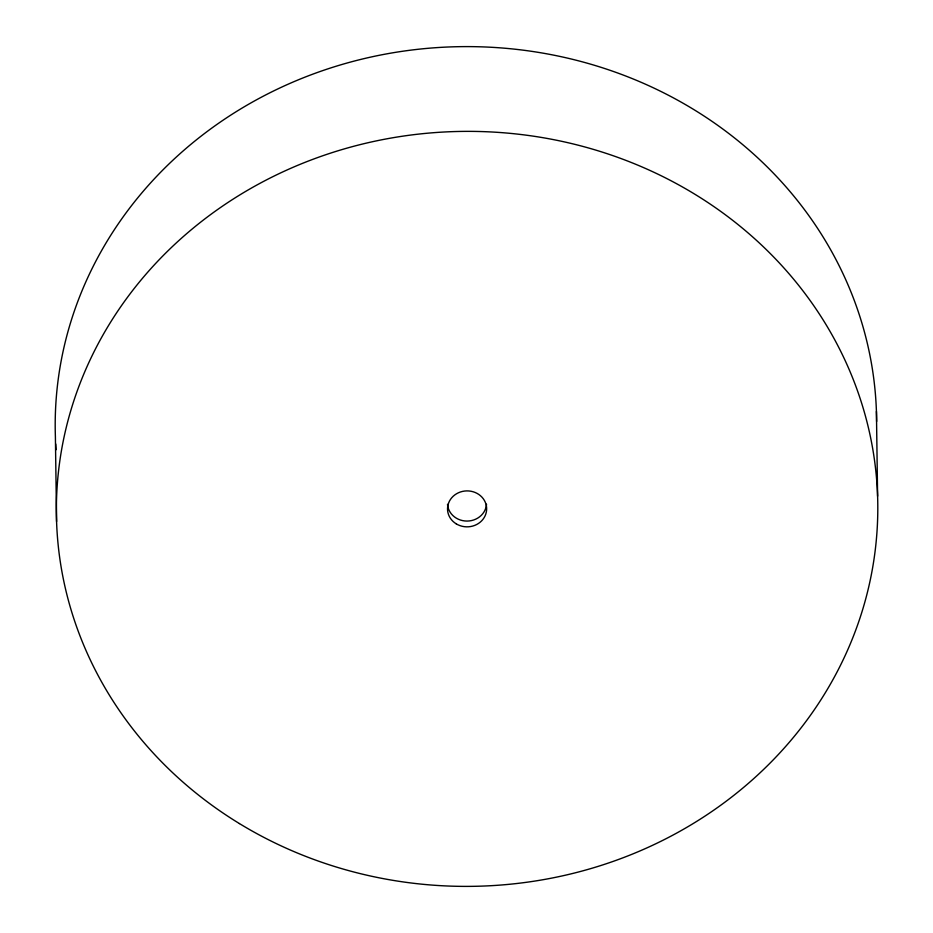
<?xml version="1.0" encoding="UTF-8"?>
<svg xmlns="http://www.w3.org/2000/svg" width="933" height="933" viewBox="0 0 933 933"><rect width="100%" height="100%" fill="white"/><g stroke="black" fill="none" stroke-linecap="round" stroke-linejoin="round"><path stroke-width="1.4" d="M876.425 411.441L877.603 496.193M56.575 521.559L55.397 436.807A410.718 377.503 -0.8 0 1 458.546 46.685A410.718 377.503 -0.8 0 1 876.623 421.506M56.073 449.729A410.718 377.503 -0.8 0 1 55.712 443.98M486.525 504.205A19.558 17.972 -0.8 0 1 467.036 521.069A19.558 17.972 -0.8 0 1 447.502 504.345M239.419 823.571A410.718 377.503 -0.8 0 0 876.962 532.113A410.718 377.503 -0.8 0 0 284.892 170.937A410.718 377.503 -0.8 0 0 239.419 823.571M456.249 523.856A19.558 17.972 -0.8 0 0 486.606 509.978A19.558 17.972 -0.8 0 0 458.418 492.776A19.558 17.972 -0.8 0 0 456.249 523.856"/></g></svg>
